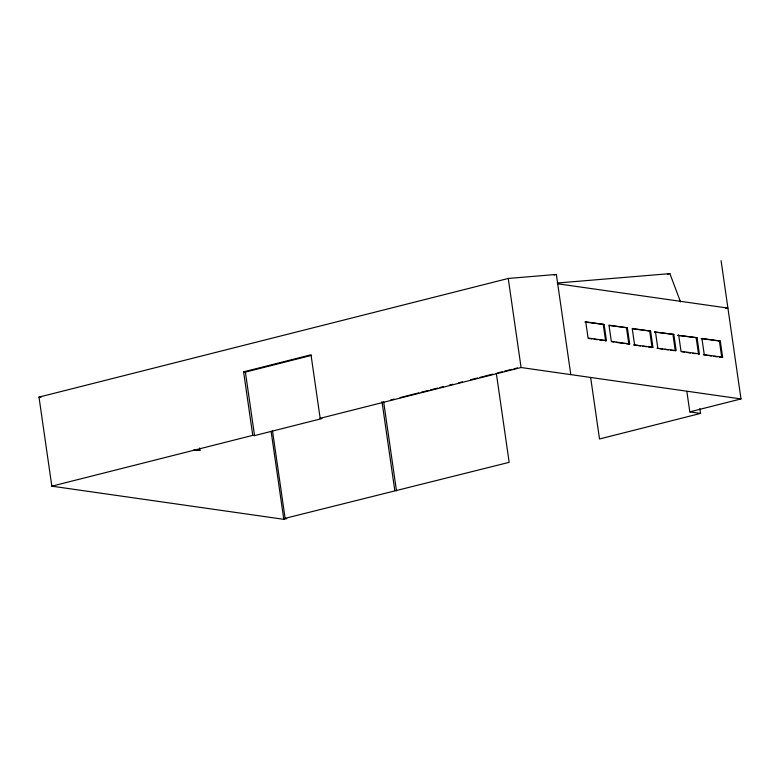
<?xml version="1.0" encoding="UTF-8"?>
<svg xmlns="http://www.w3.org/2000/svg" width="780" height="780" viewBox="0 0 780 780"><rect width="100%" height="100%" fill="white"/><g stroke="black" fill="none" stroke-linecap="round" stroke-linejoin="round"><path stroke-width="1.17" d="M272.444 430.453L285.11 518.329L286.786 518.563L283.803 519.324L51.831 486.174L39 397.118L508.248 278.46L556.355 274.443L570.794 374.615M554.024 275.028L556.355 274.443M252.759 435.367L243.604 371.846L311.005 354.802L320.161 418.324L321.935 418.577L254.543 435.62L252.759 435.367L51.831 486.174M243.604 371.846L245.388 372.099L311.62 355.348M667.524 274.219L669.883 273.624L680.521 301.899M584.893 322.043L604.12 324.46L606.45 340.655L599.859 340.051M609.277 325.533L627.354 327.776L629.684 343.98L626.535 343.863M632.512 328.848L650.588 331.09L652.918 347.295L648.629 347.022M673.822 334.415L654.596 332.007L673.822 334.415L676.153 350.62L656.935 348.212M390.692 399.965L394.212 399.077M400.081 397.595L418.86 392.847M421.21 392.252L428.249 390.468M430.599 389.873L437.639 388.099M439.988 387.504L443.508 386.607M449.377 385.125L452.897 384.238M458.767 382.756L462.286 381.859M470.506 379.782L477.545 378.007M479.895 377.413L492.804 374.147M497.503 372.957L502.203 371.767M504.553 371.173L511.602 369.389M513.952 368.794L517.471 367.906M320.161 418.324L521.079 367.517L741 398.931L721.081 260.676M199.592 447.993L199.934 450.372L193.557 450.109M652.918 347.295L633.701 344.887L640.585 345.872M697.057 337.73L677.83 335.322L697.057 337.73L699.387 353.935L698.539 354.149L696.208 337.954M701.064 338.647L720.291 341.055L722.631 357.26L719.482 357.142M686.887 391.599L689.812 411.879L741 398.931M285.11 518.329L509.165 462.335L496.324 373.259M699.865 408.603L700.567 413.419L599.508 438.974L590.665 377.578M557.242 283.033L669.883 273.624M39 397.118L41.418 396.923M725.517 308.256L727.906 308.09L557.7 283.784M604.12 324.46L585.741 321.828L588.081 338.032L606.45 340.655M627.354 327.776L608.985 325.153L611.315 341.348L629.684 343.98M650.588 331.09L632.219 328.468L634.55 344.672M720.291 341.055L701.922 338.432L704.252 354.627L722.631 357.26M699.387 353.935L681.018 351.312L678.688 335.107M588.374 338.413L591.815 338.9M594.116 339.232L597.558 339.719M611.608 341.728L613.909 342.059M616.2 342.391L624.244 343.531M642.886 346.203L646.327 346.69M659.227 348.533L662.668 349.031M664.969 349.352L668.411 349.849M670.712 350.171L674.154 350.668M681.31 351.692L684.762 352.18M687.053 352.511L690.505 352.999M692.796 353.33L695.097 353.662M703.404 354.851L706.846 355.339M709.147 355.67L711.438 355.992M713.739 356.323L717.181 356.811M689.812 411.879L700.567 413.419M195.175 449.699L199.934 450.372M719.443 341.269L721.773 357.474M672.965 334.63L675.304 350.834M655.453 331.793L657.784 347.987M649.73 331.315L652.07 347.51M626.496 327.99L628.836 344.194M603.262 324.675L605.602 340.87M508.248 278.46L521.079 367.517M383.643 401.749L396.484 490.825M381.976 401.515L394.807 490.591M271.138 431.447L283.803 519.324M245.388 372.099L254.543 435.62"/></g></svg>
